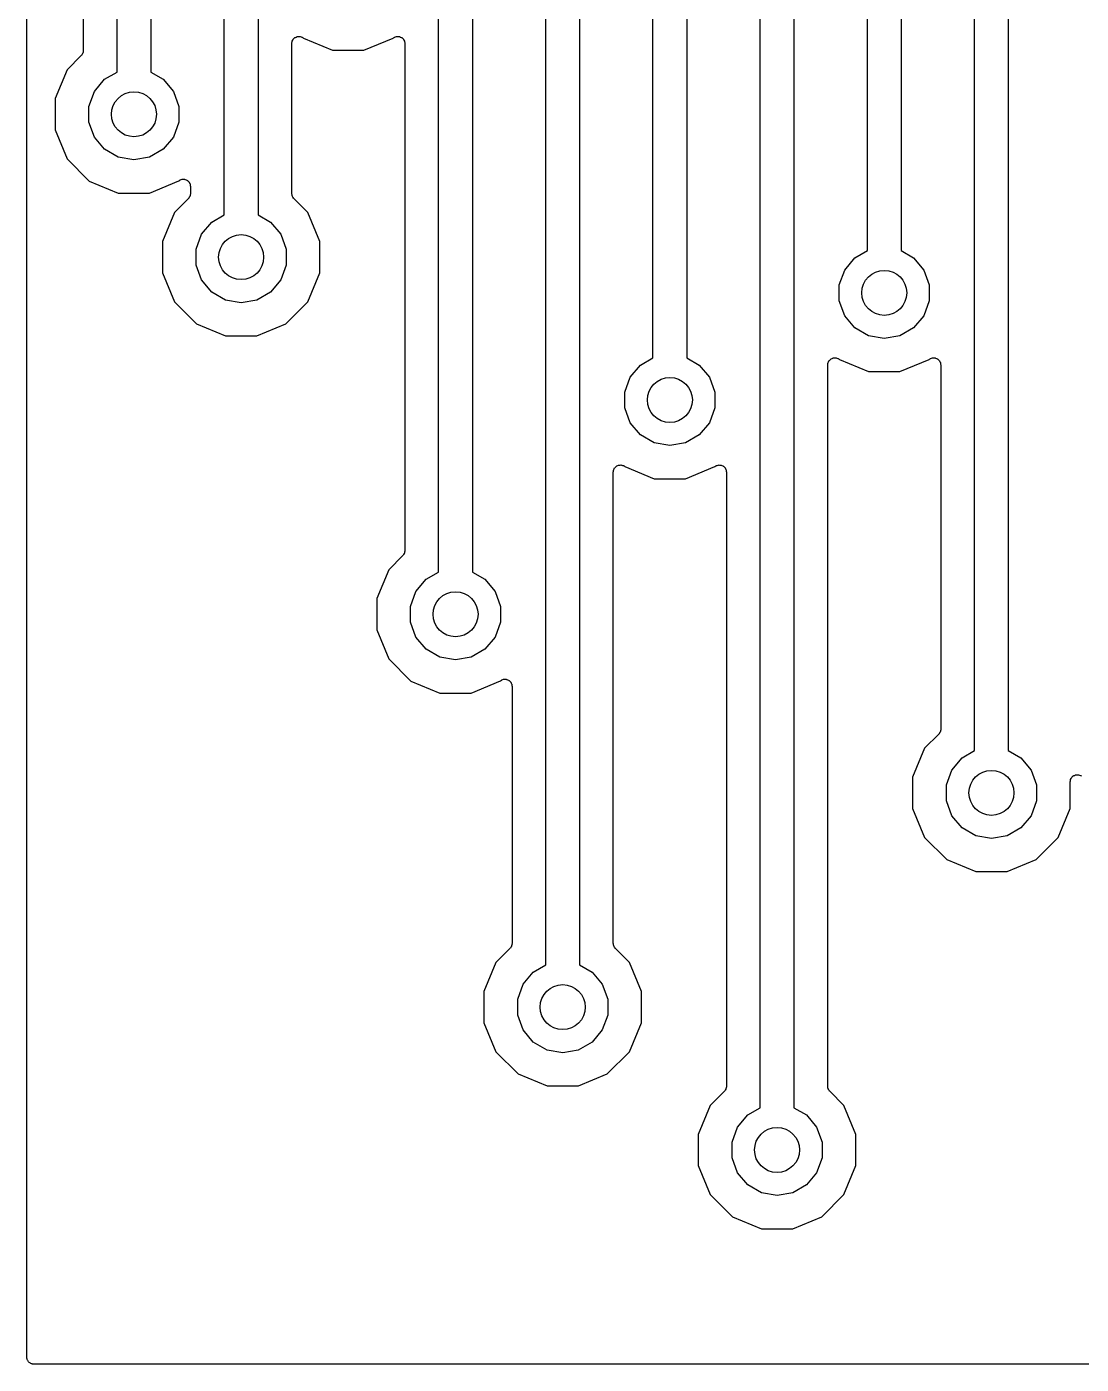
# Model space of a CAD drawing. Extents: x 64 to 244, y -149 to -41.
# Drawn here: x 64.14 to 82.88, y -148.59 to -124.81 of the extents above; entities that cross this region are included whole.
import ezdxf

# ---------------------------------------------------------------- set-up
doc = ezdxf.new("R2010")
doc.units = 0
doc.header["$MEASUREMENT"] = 0
doc.layers.add('BLACK', color=7, linetype='CONTINUOUS')

msp = doc.modelspace()

# ---------------------------------------------------------------- linework, layer by layer
at = {"layer": 'BLACK', "linetype": 'CONTINUOUS'}
for p, q in [((64.135, -148.463), (64.135, -41.402)), ((65.74, -125.614), (65.74, -74.4106)), ((66.34, -74.4106), (66.34, -125.614)), ((65.14, -74.7925), (65.14, -125.232)), ((79.075, -128.789), (79.075, -103.621)), ((79.675, -103.621), (79.675, -128.789)), ((75.265, -130.694), (75.265, -106.161)), ((75.865, -106.161), (75.865, -130.694)), ((67.645, -128.154), (67.645, -111.876)), ((68.245, -111.876), (68.245, -128.154)), ((71.455, -134.504), (71.455, -115.686)), ((72.055, -115.686), (72.055, -134.504)), ((80.98, -137.679), (80.98, -116.321)), ((81.58, -116.321), (81.58, -137.679)), ((73.36, -141.489), (73.36, -120.131)), ((73.96, -120.131), (73.96, -141.489)), ((77.17, -144.029), (77.17, -121.401)), ((77.77, -121.401), (77.77, -144.029)), ((68.845, -125.107), (68.8479, -125.09)), ((68.8479, -125.09), (68.8493, -125.074)), ((68.8493, -125.074), (68.8517, -125.069)), ((68.8517, -125.069), (68.8527, -125.063)), ((68.8527, -125.063), (68.861, -125.049)), ((68.861, -125.049), (68.868, -125.034)), ((68.868, -125.034), (68.8719, -125.03)), ((68.8719, -125.03), (68.8747, -125.025)), ((68.8747, -125.025), (68.8874, -125.014)), ((68.8874, -125.014), (68.8992, -125.002)), ((68.8992, -125.002), (68.9042, -125)), ((68.9042, -125), (68.9085, -124.997)), ((68.9085, -124.997), (68.9241, -124.991)), ((68.9241, -124.991), (68.9391, -124.984)), ((68.9391, -124.984), (68.9447, -124.983)), ((68.9447, -124.983), (68.9499, -124.981)), ((68.9499, -124.981), (68.9665, -124.981)), ((68.9665, -124.981), (68.9831, -124.98)), ((68.9831, -124.98), (68.9885, -124.981)), ((68.9885, -124.981), (68.9941, -124.981)), ((68.9941, -124.981), (69.0096, -124.987)), ((69.0096, -124.987), (69.0257, -124.991)), ((69.0257, -124.991), (69.0302, -124.995)), ((69.0302, -124.995), (69.0355, -124.997)), ((69.0355, -124.997), (69.0482, -125.007)), ((69.0482, -125.007), (69.0519, -125.01)), ((69.0519, -125.01), (69.5715, -125.225)), ((70.1285, -125.225), (70.6481, -125.01)), ((70.6481, -125.01), (70.6518, -125.007)), ((70.6518, -125.007), (70.6645, -124.997)), ((70.6645, -124.997), (70.6698, -124.995)), ((70.6698, -124.995), (70.6743, -124.991)), ((70.6743, -124.991), (70.6904, -124.987)), ((70.6904, -124.987), (70.7059, -124.981)), ((70.7059, -124.981), (70.7115, -124.981)), ((70.7115, -124.981), (70.7169, -124.98)), ((70.7169, -124.98), (70.7335, -124.981)), ((70.7335, -124.981), (70.7501, -124.981)), ((70.7501, -124.981), (70.7553, -124.983)), ((70.7553, -124.983), (70.7609, -124.984)), ((70.7609, -124.984), (70.7759, -124.991)), ((70.7759, -124.991), (70.7915, -124.997)), ((70.7915, -124.997), (70.7958, -125)), ((70.7958, -125), (70.8008, -125.002)), ((70.8008, -125.002), (70.8126, -125.014)), ((70.8126, -125.014), (70.8253, -125.025)), ((70.8253, -125.025), (70.8281, -125.03)), ((70.8281, -125.03), (70.832, -125.034)), ((70.832, -125.034), (70.839, -125.049)), ((70.839, -125.049), (70.8473, -125.063)), ((70.8473, -125.063), (70.8483, -125.069)), ((70.8483, -125.069), (70.8507, -125.074)), ((70.8507, -125.074), (70.8521, -125.09)), ((70.8521, -125.09), (70.855, -125.107)), ((65.1028, -125.322), (64.8531, -125.572)), ((65.106, -125.318), (65.1028, -125.322)), ((65.1103, -125.314), (65.106, -125.318)), ((65.1186, -125.3), (65.1103, -125.314)), ((65.1281, -125.286), (65.1186, -125.3)), ((65.1295, -125.281), (65.1281, -125.286)), ((65.1323, -125.276), (65.1295, -125.281)), ((65.1352, -125.26), (65.1323, -125.276)), ((65.1395, -125.244), (65.1352, -125.26)), ((65.14, -125.232), (65.139, -125.238)), ((65.139, -125.238), (65.1395, -125.244)), ((68.845, -127.772), (68.845, -125.107)), ((69.5715, -125.225), (70.1285, -125.225)), ((70.855, -125.107), (70.855, -134.122)), ((64.8531, -125.572), (64.64, -126.087)), ((65.3365, -125.959), (65.5178, -125.743)), ((65.5178, -125.743), (65.74, -125.614)), ((66.34, -125.614), (66.5622, -125.743)), ((66.5622, -125.743), (66.7435, -125.959)), ((65.24, -126.224), (65.3365, -125.959)), ((66.7435, -125.959), (66.84, -126.224)), ((64.64, -126.087), (64.64, -126.643)), ((65.24, -126.506), (65.24, -126.224)), ((66.84, -126.224), (66.84, -126.506)), ((65.3365, -126.771), (65.24, -126.506)), ((66.84, -126.506), (66.7435, -126.771)), ((64.64, -126.643), (64.8531, -127.158)), ((65.5178, -126.987), (65.3365, -126.771)), ((65.7622, -127.128), (65.5178, -126.987)), ((66.5622, -126.987), (66.3178, -127.128)), ((66.7435, -126.771), (66.5622, -126.987)), ((64.8531, -127.158), (65.247, -127.552)), ((66.04, -127.177), (65.7622, -127.128)), ((66.3178, -127.128), (66.04, -127.177)), ((65.247, -127.552), (65.7615, -127.765)), ((66.3185, -127.765), (66.8381, -127.55)), ((66.8381, -127.55), (66.8418, -127.547)), ((66.8418, -127.547), (66.8545, -127.537)), ((66.8545, -127.537), (66.8598, -127.535)), ((66.8598, -127.535), (66.8643, -127.531)), ((66.8643, -127.531), (66.8804, -127.527)), ((66.8804, -127.527), (66.8959, -127.521)), ((66.8959, -127.521), (66.9015, -127.521)), ((66.9015, -127.521), (66.9069, -127.52)), ((66.9069, -127.52), (66.9235, -127.521)), ((66.9235, -127.521), (66.9401, -127.521)), ((66.9401, -127.521), (66.9453, -127.523)), ((66.9453, -127.523), (66.9509, -127.524)), ((66.9509, -127.524), (66.9659, -127.531)), ((66.9659, -127.531), (66.9815, -127.537)), ((66.9815, -127.537), (66.9858, -127.54)), ((66.9858, -127.54), (66.9908, -127.542)), ((66.9908, -127.542), (67.0026, -127.554)), ((67.0026, -127.554), (67.0153, -127.565)), ((67.0153, -127.565), (67.0181, -127.57)), ((67.0181, -127.57), (67.022, -127.574)), ((67.022, -127.574), (67.029, -127.589)), ((67.029, -127.589), (67.0373, -127.603)), ((67.0373, -127.603), (67.0383, -127.609)), ((67.0383, -127.609), (67.0407, -127.614)), ((67.0407, -127.614), (67.0421, -127.63)), ((67.0421, -127.63), (67.045, -127.647)), ((67.045, -127.647), (67.045, -127.772)), ((65.7615, -127.765), (66.3185, -127.765)), ((67.0078, -127.862), (66.7581, -128.112)), ((67.011, -127.858), (67.0078, -127.862)), ((67.0153, -127.854), (67.011, -127.858)), ((67.0236, -127.84), (67.0153, -127.854)), ((67.0331, -127.826), (67.0236, -127.84)), ((67.0345, -127.821), (67.0331, -127.826)), ((67.0373, -127.816), (67.0345, -127.821)), ((67.0402, -127.8), (67.0373, -127.816)), ((67.0445, -127.784), (67.0402, -127.8)), ((67.045, -127.772), (67.044, -127.778)), ((67.044, -127.778), (67.0445, -127.784)), ((68.846, -127.778), (68.845, -127.772)), ((68.8455, -127.784), (68.846, -127.778)), ((68.8498, -127.8), (68.8455, -127.784)), ((68.8527, -127.816), (68.8498, -127.8)), ((68.8555, -127.821), (68.8527, -127.816)), ((68.8569, -127.826), (68.8555, -127.821)), ((68.8664, -127.84), (68.8569, -127.826)), ((68.8747, -127.854), (68.8664, -127.84)), ((68.879, -127.858), (68.8747, -127.854)), ((68.8822, -127.862), (68.879, -127.858)), ((69.1319, -128.112), (68.8822, -127.862)), ((66.7581, -128.112), (66.545, -128.627)), ((67.4228, -128.283), (67.645, -128.154)), ((68.245, -128.154), (68.4672, -128.283)), ((69.345, -128.627), (69.1319, -128.112)), ((67.2415, -128.499), (67.4228, -128.283)), ((68.4672, -128.283), (68.6485, -128.499)), ((66.545, -128.627), (66.545, -129.183)), ((67.145, -128.764), (67.2415, -128.499)), ((68.6485, -128.499), (68.745, -128.764)), ((69.345, -129.183), (69.345, -128.627)), ((67.145, -129.046), (67.145, -128.764)), ((68.745, -128.764), (68.745, -129.046)), ((78.8528, -128.918), (79.075, -128.789)), ((79.675, -128.789), (79.8972, -128.918)), ((67.2415, -129.311), (67.145, -129.046)), ((68.745, -129.046), (68.6485, -129.311)), ((78.6715, -129.134), (78.8528, -128.918)), ((79.8972, -128.918), (80.0785, -129.134)), ((66.545, -129.183), (66.7581, -129.698)), ((67.4228, -129.527), (67.2415, -129.311)), ((68.6485, -129.311), (68.4672, -129.527)), ((69.1319, -129.698), (69.345, -129.183)), ((78.575, -129.399), (78.6715, -129.134)), ((80.0785, -129.134), (80.175, -129.399)), ((67.6672, -129.668), (67.4228, -129.527)), ((68.4672, -129.527), (68.2228, -129.668)), ((78.575, -129.681), (78.575, -129.399)), ((80.175, -129.399), (80.175, -129.681)), ((66.7581, -129.698), (67.152, -130.092)), ((67.945, -129.717), (67.6672, -129.668)), ((68.2228, -129.668), (67.945, -129.717)), ((68.738, -130.092), (69.1319, -129.698)), ((78.6715, -129.946), (78.575, -129.681)), ((80.175, -129.681), (80.0785, -129.946)), ((78.8528, -130.162), (78.6715, -129.946)), ((80.0785, -129.946), (79.8972, -130.162)), ((67.152, -130.092), (67.6665, -130.305)), ((67.6665, -130.305), (68.2235, -130.305)), ((68.2235, -130.305), (68.738, -130.092)), ((79.0972, -130.303), (78.8528, -130.162)), ((79.375, -130.352), (79.0972, -130.303)), ((79.6528, -130.303), (79.375, -130.352)), ((79.8972, -130.162), (79.6528, -130.303)), ((75.0428, -130.823), (75.265, -130.694)), ((75.865, -130.694), (76.0872, -130.823)), ((78.3729, -130.805), (78.3743, -130.789)), ((78.3743, -130.789), (78.3767, -130.784)), ((78.3767, -130.784), (78.3777, -130.778)), ((78.3777, -130.778), (78.386, -130.764)), ((78.386, -130.764), (78.393, -130.749)), ((78.393, -130.749), (78.3969, -130.745)), ((78.3969, -130.745), (78.3997, -130.74)), ((78.3997, -130.74), (78.4124, -130.729)), ((78.4124, -130.729), (78.4242, -130.717)), ((78.4242, -130.717), (78.4292, -130.715)), ((78.4292, -130.715), (78.4335, -130.712)), ((78.4335, -130.712), (78.4491, -130.706)), ((78.4491, -130.706), (78.4641, -130.699)), ((78.4641, -130.699), (78.4697, -130.698)), ((78.4697, -130.698), (78.4749, -130.696)), ((78.4749, -130.696), (78.4915, -130.696)), ((78.4915, -130.696), (78.5081, -130.695)), ((78.5081, -130.695), (78.5135, -130.696)), ((78.5135, -130.696), (78.5191, -130.696)), ((78.5191, -130.696), (78.5346, -130.702)), ((78.5346, -130.702), (78.5507, -130.706)), ((78.5507, -130.706), (78.5552, -130.71)), ((78.5552, -130.71), (78.5605, -130.712)), ((78.5605, -130.712), (78.5732, -130.722)), ((78.5732, -130.722), (78.5769, -130.725)), ((78.5769, -130.725), (79.0965, -130.94)), ((79.6535, -130.94), (80.1731, -130.725)), ((80.1731, -130.725), (80.1768, -130.722)), ((80.1768, -130.722), (80.1895, -130.712)), ((80.1895, -130.712), (80.1948, -130.71)), ((80.1948, -130.71), (80.1993, -130.706)), ((80.1993, -130.706), (80.2154, -130.702)), ((80.2154, -130.702), (80.2309, -130.696)), ((80.2309, -130.696), (80.2365, -130.696)), ((80.2365, -130.696), (80.2419, -130.695)), ((80.2419, -130.695), (80.2585, -130.696)), ((80.2585, -130.696), (80.2751, -130.696)), ((80.2751, -130.696), (80.2803, -130.698)), ((80.2803, -130.698), (80.2859, -130.699)), ((80.2859, -130.699), (80.3009, -130.706)), ((80.3009, -130.706), (80.3165, -130.712)), ((80.3165, -130.712), (80.3208, -130.715)), ((80.3208, -130.715), (80.3258, -130.717)), ((80.3258, -130.717), (80.3376, -130.729)), ((80.3376, -130.729), (80.3503, -130.74)), ((80.3503, -130.74), (80.3531, -130.745)), ((80.3531, -130.745), (80.357, -130.749)), ((80.357, -130.749), (80.364, -130.764)), ((80.364, -130.764), (80.3723, -130.778)), ((80.3723, -130.778), (80.3733, -130.784)), ((80.3733, -130.784), (80.3757, -130.789)), ((80.3757, -130.789), (80.3771, -130.805)), ((74.8615, -131.039), (75.0428, -130.823)), ((76.0872, -130.823), (76.2685, -131.039)), ((78.37, -130.822), (78.3729, -130.805)), ((78.37, -143.647), (78.37, -130.822)), ((79.0965, -130.94), (79.6535, -130.94)), ((80.3771, -130.805), (80.38, -130.822)), ((80.38, -130.822), (80.38, -137.297)), ((74.765, -131.304), (74.8615, -131.039)), ((76.2685, -131.039), (76.365, -131.304)), ((74.765, -131.586), (74.765, -131.304)), ((76.365, -131.304), (76.365, -131.586)), ((74.8615, -131.851), (74.765, -131.586)), ((76.365, -131.586), (76.2685, -131.851)), ((75.0428, -132.067), (74.8615, -131.851)), ((76.2685, -131.851), (76.0872, -132.067)), ((75.2872, -132.208), (75.0428, -132.067)), ((75.565, -132.257), (75.2872, -132.208)), ((75.8428, -132.208), (75.565, -132.257)), ((76.0872, -132.067), (75.8428, -132.208)), ((74.5629, -132.71), (74.5643, -132.694)), ((74.5643, -132.694), (74.5667, -132.689)), ((74.5667, -132.689), (74.5677, -132.683)), ((74.5677, -132.683), (74.576, -132.669)), ((74.576, -132.669), (74.583, -132.654)), ((74.583, -132.654), (74.5869, -132.65)), ((74.5869, -132.65), (74.5897, -132.645)), ((74.5897, -132.645), (74.6024, -132.634)), ((74.6024, -132.634), (74.6142, -132.622)), ((74.6142, -132.622), (74.6192, -132.62)), ((74.6192, -132.62), (74.6235, -132.617)), ((74.6235, -132.617), (74.6391, -132.611)), ((74.6391, -132.611), (74.6541, -132.604)), ((74.6541, -132.604), (74.6597, -132.603)), ((74.6597, -132.603), (74.6649, -132.601)), ((74.6649, -132.601), (74.6815, -132.601)), ((74.6815, -132.601), (74.6981, -132.6)), ((74.6981, -132.6), (74.7035, -132.601)), ((74.7035, -132.601), (74.7091, -132.601)), ((74.7091, -132.601), (74.7246, -132.607)), ((74.7246, -132.607), (74.7407, -132.611)), ((74.7407, -132.611), (74.7452, -132.615)), ((74.7452, -132.615), (74.7505, -132.617)), ((74.7505, -132.617), (74.7632, -132.627)), ((74.7632, -132.627), (74.7669, -132.63)), ((74.7669, -132.63), (75.2865, -132.845)), ((75.8435, -132.845), (76.3631, -132.63)), ((76.3631, -132.63), (76.3668, -132.627)), ((76.3668, -132.627), (76.3795, -132.617)), ((76.3795, -132.617), (76.3848, -132.615)), ((76.3848, -132.615), (76.3893, -132.611)), ((76.3893, -132.611), (76.4054, -132.607)), ((76.4054, -132.607), (76.4209, -132.601)), ((76.4209, -132.601), (76.4265, -132.601)), ((76.4265, -132.601), (76.4319, -132.6)), ((76.4319, -132.6), (76.4485, -132.601)), ((76.4485, -132.601), (76.4651, -132.601)), ((76.4651, -132.601), (76.4703, -132.603)), ((76.4703, -132.603), (76.4759, -132.604)), ((76.4759, -132.604), (76.4909, -132.611)), ((76.4909, -132.611), (76.5065, -132.617)), ((76.5065, -132.617), (76.5108, -132.62)), ((76.5108, -132.62), (76.5158, -132.622)), ((76.5158, -132.622), (76.5276, -132.634)), ((76.5276, -132.634), (76.5403, -132.645)), ((76.5403, -132.645), (76.5431, -132.65)), ((76.5431, -132.65), (76.547, -132.654)), ((76.547, -132.654), (76.554, -132.669)), ((76.554, -132.669), (76.5623, -132.683)), ((76.5623, -132.683), (76.5633, -132.689)), ((76.5633, -132.689), (76.5657, -132.694)), ((76.5657, -132.694), (76.5671, -132.71)), ((74.56, -132.727), (74.5629, -132.71)), ((74.56, -141.107), (74.56, -132.727)), ((75.2865, -132.845), (75.8435, -132.845)), ((76.5671, -132.71), (76.57, -132.727)), ((76.57, -132.727), (76.57, -143.647)), ((70.855, -134.122), (70.854, -134.128)), ((70.8178, -134.212), (70.5681, -134.462)), ((70.821, -134.208), (70.8178, -134.212)), ((70.8253, -134.204), (70.821, -134.208)), ((70.8336, -134.19), (70.8253, -134.204)), ((70.8431, -134.176), (70.8336, -134.19)), ((70.8445, -134.171), (70.8431, -134.176)), ((70.8473, -134.166), (70.8445, -134.171)), ((70.8502, -134.15), (70.8473, -134.166)), ((70.8545, -134.134), (70.8502, -134.15)), ((70.854, -134.128), (70.8545, -134.134)), ((70.5681, -134.462), (70.355, -134.977)), ((71.2328, -134.633), (71.455, -134.504)), ((72.055, -134.504), (72.2772, -134.633)), ((71.0515, -134.849), (71.2328, -134.633)), ((72.2772, -134.633), (72.4585, -134.849)), ((70.355, -134.977), (70.355, -135.533)), ((70.955, -135.114), (71.0515, -134.849)), ((72.4585, -134.849), (72.555, -135.114)), ((70.955, -135.396), (70.955, -135.114)), ((72.555, -135.114), (72.555, -135.396)), ((70.355, -135.533), (70.5681, -136.048)), ((71.0515, -135.661), (70.955, -135.396)), ((72.555, -135.396), (72.4585, -135.661)), ((71.2328, -135.877), (71.0515, -135.661)), ((72.4585, -135.661), (72.2772, -135.877)), ((71.4772, -136.018), (71.2328, -135.877)), ((71.755, -136.067), (71.4772, -136.018)), ((72.0328, -136.018), (71.755, -136.067)), ((72.2772, -135.877), (72.0328, -136.018)), ((70.5681, -136.048), (70.962, -136.442)), ((70.962, -136.442), (71.4765, -136.655)), ((72.0335, -136.655), (72.5531, -136.44)), ((72.5531, -136.44), (72.5568, -136.437)), ((72.5568, -136.437), (72.5695, -136.427)), ((72.5695, -136.427), (72.5747, -136.425)), ((72.5747, -136.425), (72.5793, -136.421)), ((72.5793, -136.421), (72.5954, -136.417)), ((72.5954, -136.417), (72.6109, -136.411)), ((72.6109, -136.411), (72.6165, -136.411)), ((72.6165, -136.411), (72.6219, -136.41)), ((72.6219, -136.41), (72.6385, -136.411)), ((72.6385, -136.411), (72.6551, -136.411)), ((72.6551, -136.411), (72.6603, -136.413)), ((72.6603, -136.413), (72.6659, -136.414)), ((72.6659, -136.414), (72.6809, -136.421)), ((72.6809, -136.421), (72.6965, -136.427)), ((72.6965, -136.427), (72.7008, -136.43)), ((72.7008, -136.43), (72.7058, -136.432)), ((72.7058, -136.432), (72.7176, -136.444)), ((72.7176, -136.444), (72.7303, -136.455)), ((72.7303, -136.455), (72.7331, -136.46)), ((72.7331, -136.46), (72.737, -136.464)), ((72.737, -136.464), (72.744, -136.479)), ((72.744, -136.479), (72.7523, -136.493)), ((72.7523, -136.493), (72.7533, -136.499)), ((72.7533, -136.499), (72.7557, -136.504)), ((72.7557, -136.504), (72.7571, -136.52)), ((71.4765, -136.655), (72.0335, -136.655)), ((72.7571, -136.52), (72.76, -136.537)), ((72.76, -136.537), (72.76, -141.107)), ((80.3428, -137.387), (80.0931, -137.637)), ((80.346, -137.383), (80.3428, -137.387)), ((80.3503, -137.379), (80.346, -137.383)), ((80.3586, -137.365), (80.3503, -137.379)), ((80.3681, -137.351), (80.3586, -137.365)), ((80.3695, -137.346), (80.3681, -137.351)), ((80.3723, -137.341), (80.3695, -137.346)), ((80.3752, -137.325), (80.3723, -137.341)), ((80.3795, -137.309), (80.3752, -137.325)), ((80.38, -137.297), (80.379, -137.303)), ((80.379, -137.303), (80.3795, -137.309)), ((80.0931, -137.637), (79.88, -138.152)), ((80.7578, -137.808), (80.98, -137.679)), ((81.58, -137.679), (81.8022, -137.808)), ((80.5765, -138.024), (80.7578, -137.808)), ((81.8022, -137.808), (81.9835, -138.024)), ((79.88, -138.152), (79.88, -138.708)), ((80.48, -138.289), (80.5765, -138.024)), ((81.9835, -138.024), (82.08, -138.289)), ((82.696, -138.177), (82.703, -138.162)), ((82.703, -138.162), (82.7069, -138.158)), ((82.7069, -138.158), (82.7097, -138.153)), ((82.7097, -138.153), (82.7224, -138.142)), ((82.7224, -138.142), (82.7342, -138.13)), ((82.7342, -138.13), (82.7392, -138.128)), ((82.7392, -138.128), (82.7435, -138.124)), ((82.7435, -138.124), (82.7591, -138.119)), ((82.7591, -138.119), (82.7741, -138.112)), ((82.7741, -138.112), (82.7797, -138.111)), ((82.7797, -138.111), (82.7849, -138.109)), ((82.7849, -138.109), (82.8015, -138.109)), ((82.8015, -138.109), (82.8181, -138.108)), ((82.8181, -138.108), (82.8235, -138.109)), ((82.8235, -138.109), (82.8291, -138.109)), ((82.8291, -138.109), (82.8446, -138.115)), ((82.8446, -138.115), (82.8607, -138.119)), ((82.8607, -138.119), (82.8652, -138.123)), ((82.8652, -138.123), (82.8705, -138.124)), ((82.8705, -138.124), (82.8832, -138.135)), ((80.48, -138.571), (80.48, -138.289)), ((82.08, -138.289), (82.08, -138.571)), ((82.68, -138.234), (82.6829, -138.218)), ((82.68, -138.708), (82.68, -138.234)), ((82.6829, -138.218), (82.6843, -138.202)), ((82.6843, -138.202), (82.6867, -138.196)), ((82.6867, -138.196), (82.6877, -138.191)), ((82.6877, -138.191), (82.696, -138.177)), ((80.5765, -138.836), (80.48, -138.571)), ((82.08, -138.571), (81.9835, -138.836)), ((79.88, -138.708), (80.0931, -139.223)), ((80.7578, -139.052), (80.5765, -138.836)), ((81.9835, -138.836), (81.8022, -139.052)), ((82.4669, -139.223), (82.68, -138.708)), ((81.0022, -139.193), (80.7578, -139.052)), ((81.8022, -139.052), (81.5578, -139.193)), ((80.0931, -139.223), (80.487, -139.617)), ((81.28, -139.242), (81.0022, -139.193)), ((81.5578, -139.193), (81.28, -139.242)), ((82.073, -139.617), (82.4669, -139.223)), ((80.487, -139.617), (81.0015, -139.83)), ((81.0015, -139.83), (81.5585, -139.83)), ((81.5585, -139.83), (82.073, -139.617)), ((72.7228, -141.197), (72.4731, -141.447)), ((72.726, -141.193), (72.7228, -141.197)), ((72.7303, -141.189), (72.726, -141.193)), ((72.7386, -141.175), (72.7303, -141.189)), ((72.7481, -141.161), (72.7386, -141.175)), ((72.7495, -141.156), (72.7481, -141.161)), ((72.7523, -141.151), (72.7495, -141.156)), ((72.7552, -141.135), (72.7523, -141.151)), ((72.7595, -141.119), (72.7552, -141.135)), ((72.76, -141.107), (72.759, -141.113)), ((72.759, -141.113), (72.7595, -141.119)), ((74.561, -141.113), (74.56, -141.107)), ((74.5605, -141.119), (74.561, -141.113)), ((74.5648, -141.135), (74.5605, -141.119)), ((74.5677, -141.151), (74.5648, -141.135)), ((74.5705, -141.156), (74.5677, -141.151)), ((74.5719, -141.161), (74.5705, -141.156)), ((74.5814, -141.175), (74.5719, -141.161)), ((74.5897, -141.189), (74.5814, -141.175)), ((74.594, -141.193), (74.5897, -141.189)), ((74.5972, -141.197), (74.594, -141.193)), ((74.8469, -141.447), (74.5972, -141.197)), ((72.4731, -141.447), (72.26, -141.962)), ((73.1378, -141.618), (73.36, -141.489)), ((73.96, -141.489), (74.1822, -141.618)), ((75.06, -141.962), (74.8469, -141.447)), ((72.9565, -141.834), (73.1378, -141.618)), ((74.1822, -141.618), (74.3635, -141.834)), ((72.26, -141.962), (72.26, -142.518)), ((72.86, -142.099), (72.9565, -141.834)), ((74.3635, -141.834), (74.46, -142.099)), ((75.06, -142.518), (75.06, -141.962)), ((72.86, -142.381), (72.86, -142.099)), ((74.46, -142.099), (74.46, -142.381)), ((72.9565, -142.646), (72.86, -142.381)), ((74.46, -142.381), (74.3635, -142.646)), ((72.26, -142.518), (72.4731, -143.033)), ((73.1378, -142.862), (72.9565, -142.646)), ((74.3635, -142.646), (74.1822, -142.862)), ((74.8469, -143.033), (75.06, -142.518)), ((73.3822, -143.003), (73.1378, -142.862)), ((74.1822, -142.862), (73.9378, -143.003)), ((72.4731, -143.033), (72.867, -143.427)), ((73.66, -143.052), (73.3822, -143.003)), ((73.9378, -143.003), (73.66, -143.052)), ((74.453, -143.427), (74.8469, -143.033)), ((72.867, -143.427), (73.3815, -143.64)), ((73.3815, -143.64), (73.9385, -143.64)), ((73.9385, -143.64), (74.453, -143.427)), ((76.5328, -143.737), (76.2831, -143.987)), ((76.536, -143.733), (76.5328, -143.737)), ((76.5403, -143.729), (76.536, -143.733)), ((76.5486, -143.715), (76.5403, -143.729)), ((76.5581, -143.701), (76.5486, -143.715)), ((76.5595, -143.696), (76.5581, -143.701)), ((76.5623, -143.691), (76.5595, -143.696)), ((76.5652, -143.675), (76.5623, -143.691)), ((76.5695, -143.659), (76.5652, -143.675)), ((76.57, -143.647), (76.569, -143.653)), ((76.569, -143.653), (76.5695, -143.659)), ((78.371, -143.653), (78.37, -143.647)), ((78.3705, -143.659), (78.371, -143.653)), ((78.3748, -143.675), (78.3705, -143.659)), ((78.3777, -143.691), (78.3748, -143.675)), ((78.3805, -143.696), (78.3777, -143.691)), ((78.3819, -143.701), (78.3805, -143.696)), ((78.3914, -143.715), (78.3819, -143.701)), ((78.3997, -143.729), (78.3914, -143.715)), ((78.404, -143.733), (78.3997, -143.729)), ((78.4072, -143.737), (78.404, -143.733)), ((78.6569, -143.987), (78.4072, -143.737)), ((76.2831, -143.987), (76.07, -144.502)), ((76.9478, -144.158), (77.17, -144.029)), ((77.77, -144.029), (77.9922, -144.158)), ((78.87, -144.502), (78.6569, -143.987)), ((76.7665, -144.374), (76.9478, -144.158)), ((77.9922, -144.158), (78.1735, -144.374)), ((76.07, -144.502), (76.07, -145.058)), ((76.67, -144.639), (76.7665, -144.374)), ((78.1735, -144.374), (78.27, -144.639)), ((78.87, -145.058), (78.87, -144.502)), ((76.67, -144.921), (76.67, -144.639)), ((78.27, -144.639), (78.27, -144.921)), ((76.07, -145.058), (76.2831, -145.573)), ((76.7665, -145.186), (76.67, -144.921)), ((78.27, -144.921), (78.1735, -145.186)), ((78.6569, -145.573), (78.87, -145.058)), ((76.9478, -145.402), (76.7665, -145.186)), ((78.1735, -145.186), (77.9922, -145.402)), ((77.1922, -145.543), (76.9478, -145.402)), ((77.9922, -145.402), (77.7478, -145.543)), ((76.2831, -145.573), (76.677, -145.967)), ((77.47, -145.592), (77.1922, -145.543)), ((77.7478, -145.543), (77.47, -145.592)), ((78.263, -145.967), (78.6569, -145.573)), ((76.677, -145.967), (77.1915, -146.18)), ((77.7485, -146.18), (78.263, -145.967)), ((77.1915, -146.18), (77.7485, -146.18)), ((64.1369, -148.474), (64.135, -148.463)), ((64.1369, -148.485), (64.1369, -148.474)), ((64.1407, -148.495), (64.1369, -148.485)), ((64.1427, -148.506), (64.1407, -148.495)), ((64.1482, -148.516), (64.1427, -148.506)), ((64.152, -148.526), (64.1482, -148.516)), ((64.1592, -148.535), (64.152, -148.526)), ((64.1647, -148.545), (64.1592, -148.535)), ((64.1732, -148.552), (64.1647, -148.545)), ((64.1804, -148.56), (64.1732, -148.552)), ((64.19, -148.566), (64.1804, -148.56)), ((64.1985, -148.573), (64.19, -148.566)), ((64.2089, -148.577), (64.1985, -148.573)), ((64.2186, -148.582), (64.2089, -148.577)), ((64.2295, -148.584), (64.2186, -148.582)), ((64.2399, -148.588), (64.2295, -148.584)), ((64.2511, -148.588), (64.2399, -148.588)), ((64.262, -148.59), (64.2511, -148.588)), ((105.028, -148.59), (64.262, -148.59))]:
    msp.add_line(p, q, dxfattribs=at)
at = {"layer": 'BLACK'}
for centre in [(66.04, -126.365), (67.945, -128.905), (79.375, -129.54), (75.565, -131.445), (71.755, -135.255), (81.28, -138.43), (73.66, -142.24), (77.47, -144.78)]:
    msp.add_circle(centre, 0.4, dxfattribs=at)

doc.saveas('drawing.dxf')
